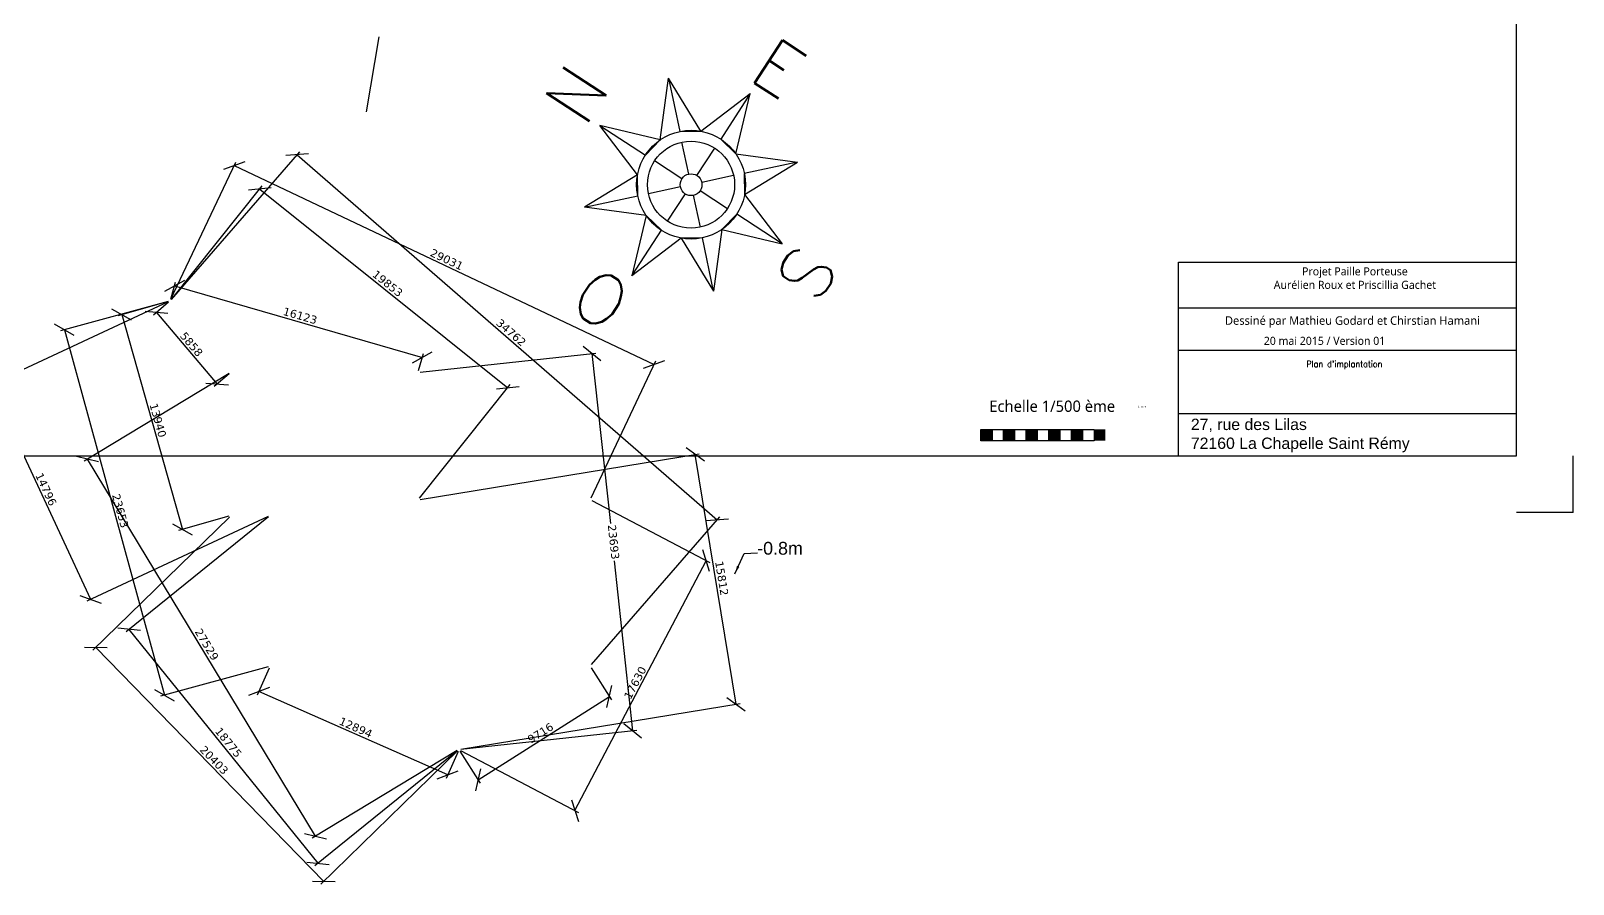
# Model space of a CAD drawing. Header units: millimetres. Extents: x -19637 to 128858, y 10959 to 139191.
# Drawn here: x 32498 to 128858, y 10959 to 64261 of the extents above; entities that cross this region are included whole.
import ezdxf

# ---------------------------------------------------------------- set-up
doc = ezdxf.new("R2010")
doc.units = ezdxf.units.MM
doc.linetypes.add('CACHE', pattern=[0.375, 0.25, -0.125])
doc.linetypes.add('PTS_EXT', pattern=[999999, 0, -999999])
doc.layers.get('Defpoints').update_dxf_attribs({"true_color": 0xffffff})
for name, color, linetype, lineweight, true_color in [('Cartouche_A3', 178, 'Continuous', 25, 0x000000), ('Terrain ... Altitudes', 178, 'Continuous', 25, 0x000000), ('Terrain ... plan cadastre ... Cote - Coordonnées implantation ... Borne G', 5, 'Continuous', 25, 0x0000ff), ('Terrain ... plan cadastre ... Cote - Coordonnées implantation ... Borne H', 203, 'Continuous', 25, 0xaa55ff)]:
    doc.layers.add(name, color=color, linetype=linetype, lineweight=lineweight, true_color=true_color)
for name, color, linetype, true_color in [('rosace', 178, 'Continuous', 0x000000), ('Terrain ... Géomètre ... BORNAGE_COTATION', 1, 'CACHE', 0xff0000), ('Terrain ... Géomètre ... CADASTRE_LIMITE', 252, 'Continuous', 0x848484)]:
    doc.layers.add(name, color=color, linetype=linetype, true_color=true_color)
doc.styles.add('QCADDimTextStyle', font='')
doc.styles.add('textstyle12', font='')
doc.styles.add('textstyle13', font='')
doc.styles.add('textstyle14', font='')
doc.styles.add('textstyle15', font='')
doc.styles.add('textstyle48', font='')
doc.styles.add('textstyle51', font='')
doc.styles.add('textstyle52', font='standard')
doc.styles.add('textstyle53', font='standard')
doc.styles.add('textstyle54', font='')
doc.styles.add('textstyle55', font='standard')
doc.styles.add('textstyle56', font='')
doc.styles.add('textstyle57', font='standard')
doc.styles.get('QCADDimTextStyle').set_extended_font_data('DejaVu Sans')
doc.styles.get('textstyle12').set_extended_font_data('simplex')
doc.styles.get('textstyle13').set_extended_font_data('simplex')
doc.styles.get('textstyle14').set_extended_font_data('simplex')
doc.styles.get('textstyle15').set_extended_font_data('simplex')
doc.styles.get('textstyle48').set_extended_font_data('Liberation Sans')
doc.styles.get('textstyle51').set_extended_font_data('Arial')
doc.styles.get('textstyle54').set_extended_font_data('Arial')
doc.styles.get('textstyle56').set_extended_font_data('Arial')
doc.dimstyles.new('QCADDimStyle', dxfattribs={"dimtxt": 500, "dimasz": 500, "dimexe": 250, "dimexo": 125, "dimgap": 125, "dimtad": 1, "dimtoh": 1, "dimdec": 4, "dimzin": 0, "dimdsep": 46, "dimtxsty": 'QCADDimTextStyle', "dimcen": 0.09, "dimadec": 0, "dimazin": 0, "dimtfac": 1, "dimtdec": 4, "dimtofl": 0, "dimtmove": 0, "dimatfit": 3, "dimfxl": 1, "dimtolj": 1, "dimtzin": 0, "dimarcsym": 0})

# ---------------------------------------------------------------- blocks, each defined once
blk = doc.blocks.new('*D2')
at = {"layer": 'Defpoints', "color": 0}
for p in [(47442, 24575), (46745, 22995), (59239, 19369)]:
    blk.add_point(p, dxfattribs=at)
at = {"layer": 'Terrain ... plan cadastre ... Cote - Coordonnées implantation ... Borne H', "color": 0, "lineweight": -2}
for p, q in [((47392, 24461), (46644, 22766)), ((47404, 23251), (46086, 22740)), ((58542, 17789), (46745, 22995)), ((59188, 19255), (58441, 17561)), ((57882, 17534), (59201, 18045))]:
    blk.add_line(p, q, dxfattribs=at)
at = {"layer": 'Terrain ... plan cadastre ... Cote - Coordonnées implantation ... Borne H', "color": 0, "insert": (52798, 20744), "char_height": 500, "attachment_point": 5, "rotation": 336.18939, "style": 'QCADDimTextStyle'}
blk.add_mtext('\\A1;12894', dxfattribs=at)
blk = doc.blocks.new('*D3')
at = {"layer": 'Defpoints', "color": 0}
for p in [(67442, 24575), (68646, 22679), (59239, 19369)]:
    blk.add_point(p, dxfattribs=at)
at = {"layer": 'Terrain ... plan cadastre ... Cote - Coordonnées implantation ... Borne H', "color": 0, "lineweight": -2}
for p, q in [((67509, 24470), (68780, 22468)), ((68492, 21989), (68800, 23369)), ((60442, 17473), (68646, 22679)), ((59306, 19264), (60576, 17262)), ((60596, 18163), (60288, 16783))]:
    blk.add_line(p, q, dxfattribs=at)
at = {"layer": 'Terrain ... plan cadastre ... Cote - Coordonnées implantation ... Borne H', "color": 0, "insert": (64338, 20401), "char_height": 500, "attachment_point": 5, "rotation": 32.39839, "style": 'QCADDimTextStyle'}
blk.add_mtext('\\A1;9716', dxfattribs=at)
blk = doc.blocks.new('*D4')
at = {"layer": 'Defpoints', "color": 0}
for p in [(67442, 34975), (74697, 31162), (59239, 19369)]:
    blk.add_point(p, dxfattribs=at)
at = {"layer": 'Terrain ... plan cadastre ... Cote - Coordonnées implantation ... Borne H', "color": 0, "lineweight": -2}
for p, q in [((67553, 34917), (74918, 31045)), ((74907, 30486), (74487, 31837)), ((66494, 15556), (74697, 31162)), ((59350, 19311), (66715, 15440)), ((66284, 16231), (66704, 14881))]:
    blk.add_line(p, q, dxfattribs=at)
at = {"layer": 'Terrain ... plan cadastre ... Cote - Coordonnées implantation ... Borne H', "color": 0, "insert": (70255, 23538), "char_height": 500, "attachment_point": 5, "rotation": 62.27151, "style": 'QCADDimTextStyle'}
blk.add_mtext('\\A1;17630', dxfattribs=at)
blk = doc.blocks.new('*D5')
at = {"layer": 'Defpoints', "color": 0}
for p in [(47442, 33975), (38645, 26870), (59239, 19369)]:
    blk.add_point(p, dxfattribs=at)
at = {"layer": 'Terrain ... plan cadastre ... Cote - Coordonnées implantation ... Borne H', "color": 0, "lineweight": -2}
for p, q in [((47345, 33897), (38451, 26713)), ((39348, 26795), (37942, 26945)), ((50442, 12264), (38645, 26870)), ((59142, 19291), (50248, 12107)), ((49739, 12339), (51145, 12189))]:
    blk.add_line(p, q, dxfattribs=at)
at = {"layer": 'Terrain ... plan cadastre ... Cote - Coordonnées implantation ... Borne H', "color": 0, "insert": (44843, 19808), "char_height": 500, "attachment_point": 5, "rotation": 308.92764, "style": 'QCADDimTextStyle'}
blk.add_mtext('\\A1;18775', dxfattribs=at)
blk = doc.blocks.new('*D6')
at = {"layer": 'Defpoints', "color": 0}
for p in [(44992, 33975), (36549, 25739), (59239, 19369)]:
    blk.add_point(p, dxfattribs=at)
at = {"layer": 'Terrain ... plan cadastre ... Cote - Coordonnées implantation ... Borne H', "color": 0, "lineweight": -2}
for p, q in [((44902, 33888), (36370, 25565)), ((37256, 25731), (35842, 25748)), ((50796, 11134), (36549, 25739)), ((59149, 19282), (50617, 10959)), ((50089, 11143), (51503, 11125))]:
    blk.add_line(p, q, dxfattribs=at)
at = {"layer": 'Terrain ... plan cadastre ... Cote - Coordonnées implantation ... Borne H', "color": 0, "insert": (43948, 18705), "char_height": 500, "attachment_point": 5, "rotation": 314.28764, "style": 'QCADDimTextStyle'}
blk.add_mtext('\\A1;20403', dxfattribs=at)
blk = doc.blocks.new('*D7')
at = {"layer": 'Defpoints', "color": 0}
for p in [(44992, 42925), (36036, 37508), (59239, 19369)]:
    blk.add_point(p, dxfattribs=at)
at = {"layer": 'Terrain ... plan cadastre ... Cote - Coordonnées implantation ... Borne H', "color": 0, "lineweight": -2}
for p, q in [((44885, 42860), (35822, 37379)), ((36722, 37339), (35349, 37677)), ((50283, 13952), (36036, 37508)), ((59132, 19305), (50069, 13823)), ((49596, 14122), (50969, 13783))]:
    blk.add_line(p, q, dxfattribs=at)
at = {"layer": 'Terrain ... plan cadastre ... Cote - Coordonnées implantation ... Borne H', "color": 0, "insert": (43488, 25929), "char_height": 500, "attachment_point": 5, "rotation": 301.16637, "style": 'QCADDimTextStyle'}
blk.add_mtext('\\A1;27529', dxfattribs=at)
blk = doc.blocks.new('*D8')
at = {"layer": 'Defpoints', "color": 0}
for p in [(74012, 37802), (56692, 34975), (59239, 19369)]:
    blk.add_point(p, dxfattribs=at)
at = {"layer": 'Terrain ... plan cadastre ... Cote - Coordonnées implantation ... Borne H', "color": 0, "lineweight": -2}
for p, q in [((56815, 34995), (74259, 37842)), ((74586, 37389), (73438, 38215)), ((76559, 22196), (74012, 37802)), ((59362, 19390), (76806, 22236)), ((75985, 22609), (77133, 21783))]:
    blk.add_line(p, q, dxfattribs=at)
at = {"layer": 'Terrain ... plan cadastre ... Cote - Coordonnées implantation ... Borne H', "color": 0, "insert": (75665, 30061), "char_height": 500, "attachment_point": 5, "rotation": 279.26927, "style": 'QCADDimTextStyle'}
blk.add_mtext('\\A1;15812', dxfattribs=at)
blk = doc.blocks.new('*D9')
at = {"layer": 'Defpoints', "color": 0}
for p in [(67557, 44100), (56692, 42925), (59239, 19369)]:
    blk.add_point(p, dxfattribs=at)
at = {"layer": 'Terrain ... plan cadastre ... Cote - Coordonnées implantation ... Borne H', "color": 0, "lineweight": -2}
for p, q in [((68108, 43656), (67006, 44543)), ((56816, 42938), (67805, 44127)), ((67557, 44100), (68705, 33479)), ((70104, 20544), (68955, 31165)), ((59363, 19383), (70352, 20571)), ((69553, 20987), (70655, 20101))]:
    blk.add_line(p, q, dxfattribs=at)
at = {"layer": 'Terrain ... plan cadastre ... Cote - Coordonnées implantation ... Borne H', "color": 0, "insert": (68905, 32330), "char_height": 500, "attachment_point": 5, "rotation": 276.17108, "style": 'QCADDimTextStyle'}
blk.add_mtext('\\A1;23693', dxfattribs=at)
blk = doc.blocks.new('*D10')
at = {"layer": 'Defpoints', "color": 0}
for p in [(41199, 47389), (44992, 42925), (44137, 42199)]:
    blk.add_point(p, dxfattribs=at)
at = {"layer": 'Terrain ... plan cadastre ... Cote - Coordonnées implantation ... Borne G', "color": 0, "lineweight": -2}
for p, q in [((41104, 47308), (40154, 46501)), ((41049, 46606), (39640, 46721)), ((40344, 46663), (44137, 42199)), ((44897, 42844), (43947, 42037)), ((43433, 42256), (44842, 42142))]:
    blk.add_line(p, q, dxfattribs=at)
at = {"layer": 'Terrain ... plan cadastre ... Cote - Coordonnées implantation ... Borne G', "color": 0, "insert": (42534, 44680), "char_height": 500, "attachment_point": 5, "rotation": 310.35256, "style": 'QCADDimTextStyle'}
blk.add_mtext('\\A1;5858', dxfattribs=at)
blk = doc.blocks.new('*D11')
at = {"layer": 'Defpoints', "color": 0}
for p in [(41199, 47389), (56962, 43862), (56692, 42925)]:
    blk.add_point(p, dxfattribs=at)
at = {"layer": 'Terrain ... plan cadastre ... Cote - Coordonnées implantation ... Borne G', "color": 0, "lineweight": -2}
for p, q in [((42088, 48668), (40850, 47984)), ((41234, 47509), (41538, 48566)), ((41469, 48326), (56962, 43862)), ((56343, 43520), (57581, 44204)), ((56727, 43045), (57031, 44102))]:
    blk.add_line(p, q, dxfattribs=at)
at = {"layer": 'Terrain ... plan cadastre ... Cote - Coordonnées implantation ... Borne G', "color": 0, "insert": (49322, 46463), "char_height": 500, "attachment_point": 5, "rotation": 343.92568, "style": 'QCADDimTextStyle'}
blk.add_mtext('\\A1;16123', dxfattribs=at)
blk = doc.blocks.new('*D12')
at = {"layer": 'Defpoints', "color": 0}
for p in [(41199, 47389), (44992, 33975), (41966, 33119)]:
    blk.add_point(p, dxfattribs=at)
at = {"layer": 'Terrain ... plan cadastre ... Cote - Coordonnées implantation ... Borne G', "color": 0, "lineweight": -2}
for p, q in [((41079, 47355), (37933, 46466)), ((38790, 46189), (37556, 46879)), ((38173, 46534), (41966, 33119)), ((44872, 33941), (41726, 33051)), ((41349, 33465), (42583, 32774))]:
    blk.add_line(p, q, dxfattribs=at)
at = {"layer": 'Terrain ... plan cadastre ... Cote - Coordonnées implantation ... Borne G', "color": 0, "insert": (40440, 39931), "char_height": 500, "attachment_point": 5, "rotation": 285.78891, "style": 'QCADDimTextStyle'}
blk.add_mtext('\\A1;13940', dxfattribs=at)
blk = doc.blocks.new('*D13')
at = {"layer": 'Defpoints', "color": 0}
for p in [(41199, 47389), (47442, 24575), (40840, 22768)]:
    blk.add_point(p, dxfattribs=at)
at = {"layer": 'Terrain ... plan cadastre ... Cote - Coordonnées implantation ... Borne G', "color": 0, "lineweight": -2}
for p, q in [((41078, 47356), (34356, 45517)), ((35211, 45232), (33982, 45933)), ((34597, 45583), (40840, 22768)), ((47321, 24542), (40599, 22702)), ((40226, 23119), (41454, 22418))]:
    blk.add_line(p, q, dxfattribs=at)
at = {"layer": 'Terrain ... plan cadastre ... Cote - Coordonnées implantation ... Borne G', "color": 0, "insert": (38089, 34277), "char_height": 500, "attachment_point": 5, "rotation": 285.30414, "style": 'QCADDimTextStyle'}
blk.add_mtext('\\A1;23653', dxfattribs=at)
blk = doc.blocks.new('*D14')
at = {"layer": 'Defpoints', "color": 0}
for p in [(41199, 47389), (62295, 41968), (56692, 34975)]:
    blk.add_point(p, dxfattribs=at)
at = {"layer": 'Terrain ... plan cadastre ... Cote - Coordonnées implantation ... Borne G', "color": 0, "lineweight": -2}
for p, q in [((41277, 47487), (46958, 54577)), ((47505, 54459), (46099, 54304)), ((46802, 54382), (62295, 41968)), ((56770, 35073), (62451, 42163)), ((61592, 41890), (62998, 42045))]:
    blk.add_line(p, q, dxfattribs=at)
at = {"layer": 'Terrain ... plan cadastre ... Cote - Coordonnées implantation ... Borne G', "color": 0, "insert": (54789, 48475), "char_height": 500, "attachment_point": 5, "rotation": 321.29542, "style": 'QCADDimTextStyle'}
blk.add_mtext('\\A1;19853', dxfattribs=at)
blk = doc.blocks.new('*D15')
at = {"layer": 'Defpoints', "color": 0}
for p in [(41199, 47389), (71440, 43427), (67442, 34975)]:
    blk.add_point(p, dxfattribs=at)
at = {"layer": 'Terrain ... plan cadastre ... Cote - Coordonnées implantation ... Borne G', "color": 0, "lineweight": -2}
for p, q in [((41252, 47502), (45304, 56067)), ((45863, 56079), (44531, 55603)), ((45197, 55841), (71440, 43427)), ((67495, 35088), (71547, 43653)), ((70774, 43188), (72106, 43665))]:
    blk.add_line(p, q, dxfattribs=at)
at = {"layer": 'Terrain ... plan cadastre ... Cote - Coordonnées implantation ... Borne G', "color": 0, "insert": (58483, 49981), "char_height": 500, "attachment_point": 5, "rotation": 334.68344, "style": 'QCADDimTextStyle'}
blk.add_mtext('\\A1;29031', dxfattribs=at)
blk = doc.blocks.new('*D16')
at = {"layer": 'Defpoints', "color": 0}
for p in [(41199, 47389), (75375, 33725), (67442, 24593)]:
    blk.add_point(p, dxfattribs=at)
at = {"layer": 'Terrain ... plan cadastre ... Cote - Coordonnées implantation ... Borne G', "color": 0, "lineweight": -2}
for p, q in [((41281, 47484), (49296, 56710)), ((49837, 56571), (48426, 56472)), ((49132, 56522), (75375, 33725)), ((67524, 24687), (75539, 33914)), ((74669, 33675), (76080, 33775))]:
    blk.add_line(p, q, dxfattribs=at)
at = {"layer": 'Terrain ... plan cadastre ... Cote - Coordonnées implantation ... Borne G', "color": 0, "insert": (62505, 45413), "char_height": 500, "attachment_point": 5, "rotation": 319.02013, "style": 'QCADDimTextStyle'}
blk.add_mtext('\\A1;34762', dxfattribs=at)
blk = doc.blocks.new('*D17')
at = {"layer": 'Defpoints', "color": 0}
for p in [(41199, 47389), (47442, 33975), (36219, 28752)]:
    blk.add_point(p, dxfattribs=at)
at = {"layer": 'Terrain ... plan cadastre ... Cote - Coordonnées implantation ... Borne G', "color": 0, "lineweight": -2}
for p, q in [((41086, 47337), (29749, 42061)), ((30640, 41924), (29311, 42408)), ((29976, 42166), (36219, 28752)), ((47329, 33922), (35992, 28646)), ((35554, 28994), (36883, 28509))]:
    blk.add_line(p, q, dxfattribs=at)
at = {"layer": 'Terrain ... plan cadastre ... Cote - Coordonnées implantation ... Borne G', "color": 0, "insert": (33446, 35621), "char_height": 500, "attachment_point": 5, "rotation": 294.95741, "style": 'QCADDimTextStyle'}
blk.add_mtext('\\A1;14796', dxfattribs=at)
blk = doc.blocks.new('rosace')
at = {"layer": 'rosace', "linetype": 'Continuous'}
for p, q in [((-0.1301, 0.3142), (0, 0.68)), ((0, 0.68), (0, 0.34)), ((0.1301, 0.3142), (0, 0.68)), ((0, 0.68), (0, 0.68)), ((-0.3142, 0.1301), (-0.4809, 0.4809)), ((-0.4809, 0.4809), (-0.2404, 0.2404)), ((-0.1301, 0.3142), (-0.4809, 0.4809)), ((-0.4809, 0.4809), (-0.4809, 0.4809)), ((0.1301, 0.3142), (0.4808, 0.4809)), ((0.4808, 0.4809), (0.2404, 0.2404)), ((0.3141, 0.1301), (0.4808, 0.4809)), ((0.4808, 0.4809), (0.4808, 0.4809)), ((-0.2404, 0.2404), (-0.1301, 0.3142)), ((0, 0.34), (0.1301, 0.3142)), ((0, 0.068), (0, 0.272)), ((0.2404, 0.2404), (0.3141, 0.1301)), ((-0.3142, 0.1301), (-0.68, 0)), ((-0.34, 0), (-0.3142, 0.1301)), ((-0.0481, 0.0481), (-0.1924, 0.1924)), ((0.0481, 0.0481), (0.1923, 0.1924)), ((0.3141, 0.1301), (0.68, 0)), ((-0.3142, -0.1301), (-0.68, 0)), ((-0.68, 0), (-0.34, 0)), ((-0.68, 0), (-0.68, 0)), ((-0.068, 0), (-0.272, 0)), ((0.068, 0), (0.272, 0)), ((0.34, 0), (0.3141, -0.1301)), ((0.3141, -0.1301), (0.68, 0)), ((0.68, 0), (0.34, 0)), ((0.68, 0), (0.68, 0)), ((-0.0481, -0.0481), (-0.1924, -0.1923)), ((0, -0.068), (0, -0.272)), ((0.1923, -0.1923), (0.0481, -0.0481)), ((-0.3142, -0.1301), (-0.4809, -0.4808)), ((-0.2404, -0.2404), (-0.3142, -0.1301)), ((0.3141, -0.1301), (0.4808, -0.4808)), ((-0.4809, -0.4808), (-0.2404, -0.2404)), ((0.2404, -0.2404), (0.1301, -0.3141)), ((0.4808, -0.4808), (0.2404, -0.2404)), ((-0.1301, -0.3141), (-0.4809, -0.4808)), ((0, -0.34), (-0.1301, -0.3141)), ((-0.1301, -0.3141), (0, -0.68)), ((0.1301, -0.3141), (0, -0.68)), ((0, -0.68), (0, -0.34)), ((0.1301, -0.3141), (0.4808, -0.4808)), ((-0.4809, -0.4808), (-0.4809, -0.4808)), ((0.4808, -0.4808), (0.4808, -0.4808)), ((0, -0.68), (0, -0.68))]:
    blk.add_line(p, q, dxfattribs=at)
at = {"layer": 'rosace', "linetype": 'PTS_EXT'}
for p, q in [((0, 0.68), (-0.1301, 0.3142)), ((0.1301, 0.3142), (0, 0.68)), ((-0.1301, 0.3142), (-0.4809, 0.4809)), ((-0.4809, 0.4809), (-0.3142, 0.1301)), ((0.4808, 0.4809), (0.1301, 0.3142)), ((0.3141, 0.1301), (0.4808, 0.4809)), ((-0.3142, 0.1301), (-0.68, 0)), ((0.68, 0), (0.3141, 0.1301)), ((-0.68, 0), (-0.3142, -0.1301)), ((0.3141, -0.1301), (0.68, 0)), ((-0.3142, -0.1301), (-0.4809, -0.4808)), ((0.4808, -0.4808), (0.3141, -0.1301)), ((-0.4809, -0.4808), (-0.1301, -0.3141)), ((-0.1301, -0.3141), (0, -0.68)), ((0, -0.68), (0.1301, -0.3141)), ((0.1301, -0.3141), (0.4808, -0.4808))]:
    blk.add_line(p, q, dxfattribs=at)
at = {"layer": 'rosace', "linetype": 'Continuous'}
for radius in [0.34, 0.272, 0.068]:
    blk.add_circle((0, 0), radius, dxfattribs=at)
for s, rotation, style, p in [('N', 0, 'textstyle12', (-0.068, 0.748)), ('O', 90, 'textstyle15', (-0.748, -0.068)), ('E', 270, 'textstyle13', (0.748, 0.068)), ('S', 180, 'textstyle14', (0.068, -0.748))]:
    blk.add_text(s, height=0.32, rotation=rotation, dxfattribs=dict(at, style=style)).set_placement(p)

msp = doc.modelspace()

# ---------------------------------------------------------------- hatches: boundary and pattern name
at = {"layer": 'Cartouche_A3'}
for points in [[(91850.5, 39359.3), (92557.7, 39359.3), (92557.7, 38652.1), (91850.5, 38652.1)], [(93264.8, 39359.3), (93971.9, 39359.3), (93971.9, 38652.1), (93264.8, 38652.1)], [(94679, 39359.3), (95386.1, 39359.3), (95386.1, 38652.1), (94679, 38652.1)], [(96093.3, 39359.3), (96800.4, 39359.3), (96800.4, 38652.1), (96093.3, 38652.1)], [(97507.5, 39359.3), (98214.6, 39359.3), (98214.6, 38652.1), (97507.5, 38652.1)], [(98921.7, 39359.3), (99628.9, 39359.3), (99628.9, 38652.1), (98921.7, 38652.1)]]:
    msp.add_hatch(color=256, dxfattribs=at).paths.add_polyline_path(points, flags=0)

# ---------------------------------------------------------------- linework, layer by layer
at = {"layer": 'Cartouche_A3', "lineweight": -3}
for p, q in [((125322.2, 37719.6), (125322.2, 135655.6)), ((125322.2, 37719.6), (125322.2, 67548.9)), ((104204.1, 49816), (125322.2, 49816)), ((104204.1, 37719.6), (104204.1, 49816)), ((104204.1, 46958.8), (125322.2, 46958.8)), ((104204.1, 44319), (125322.2, 44319)), ((104204.1, 40359.4), (125322.2, 40359.4)), ((-16101.5, 37719.6), (125322.2, 37719.6)), ((104204.1, 37719.6), (125322.2, 37719.6)), ((128857.8, 34184), (128857.8, 37719.6)), ((128857.8, 34184), (125322.2, 34184))]:
    msp.add_line(p, q, dxfattribs=at)
at = {"layer": 'Cartouche_A3'}
for p, q in [((92557.7, 38652.1), (92557.7, 39359.3)), ((93264.8, 38652.1), (93264.8, 39359.3)), ((93971.9, 38652.1), (93971.9, 39359.3)), ((94679, 38652.1), (94679, 39359.3)), ((95386.1, 38652.1), (95386.1, 39359.3)), ((96093.3, 38652.1), (96093.3, 39359.3)), ((96800.4, 38652.1), (96800.4, 39359.3)), ((97507.5, 38652.1), (97507.5, 39359.3)), ((98214.6, 38652.1), (98214.6, 39359.3))]:
    msp.add_line(p, q, dxfattribs=at)
for points in [[(91850.5, 39359.3), (98921.7, 39359.3), (98921.7, 38652.1), (91850.5, 38652.1), (91850.5, 39359.3)], [(91850.5, 39359.3), (92557.7, 39359.3), (92557.7, 38652.1), (91850.5, 38652.1), (91850.5, 39359.3)]]:
    msp.add_lwpolyline(points, dxfattribs=at)
at = {"layer": 'Terrain ... Géomètre ... CADASTRE_LIMITE', "flags": 128}
msp.add_lwpolyline([(54232.8, 63885.3), (53447.8, 59196.7)], dxfattribs=at)

# ---------------------------------------------------------------- block references
at = {"layer": 'Terrain ... Géomètre ... BORNAGE_COTATION', "xscale": 10000, "yscale": 10000, "zscale": 10000, "rotation": 57}
msp.add_blockref('rosace', (73745.1, 54652.9), dxfattribs=at)

# ---------------------------------------------------------------- texts
at = {"layer": 'Cartouche_A3', "lineweight": -3}
for s, insert, char_height, attachment_point, style in [('\\fTrebuchet MS|b0|i0|c0|p0;\\H505.085;Projet Paille Porteuse\\PAurélien Roux et Priscillia Gachet', (115221.2, 49490.8), 707.119, 2, 'textstyle55'), ('\\fTrebuchet MS|b0|i0|c0|p0;Dessiné par Mathieu Godard et Chirstian Hamani', (107104.5, 46076.2), 530.339, 4, 'textstyle51'), ('\\fTrebuchet MS|b0|i0|c0|p0;\\H505.085;20 mai 2015 / Version 01', (109528.5, 44895.3), 707.119, 4, 'textstyle52'), ('\\fTrebuchet MS|b0|i0|c0|p0;Echelle 1/500 ème', (92376.6, 40808.5), 707.119, 4, 'textstyle53'), ('27, rue des Lilas\\P72160 La Chapelle Saint Rémy', (104973.5, 38983), 707.119, 4, 'textstyle54')]:
    msp.add_mtext(s, dxfattribs=dict(at, insert=insert, char_height=char_height, attachment_point=attachment_point, style=style))
at = {"layer": 'Cartouche_A3', "attachment_point": 2}
for s, insert, char_height, style in [("\\H400;Plan d'implantation", (114565.8, 43653.1), 700, 'textstyle57'), ('\\H107.143;1 mètre', (101927.4, 40837.7), 2121.357, 'textstyle56')]:
    msp.add_mtext(s, dxfattribs=dict(at, insert=insert, char_height=char_height, style=style))
at = {"layer": 'Terrain ... Altitudes', "insert": (80732.8, 31934.5), "char_height": 800, "attachment_point": 6, "style": 'textstyle48'}
msp.add_mtext('-0.8m', dxfattribs=at)

# ---------------------------------------------------------------- dimensions: what is measured, and where the dimension line sits
at = {"layer": 'Terrain ... plan cadastre ... Cote - Coordonnées implantation ... Borne G'}
for p2, distance, picture, middle in [((67442, 24592.8), 12096.6, '*D16', (62505.4, 45413.5)), ((67442, 34975), 9349.5, '*D15', (58482.8, 49981.2)), ((56692, 34975), 8960.4, '*D14', (54788.8, 48474.7)), ((56692, 42925), 974.7, '*D11', (49321.7, 46463.1)), ((47442, 33975), -12379.2, '*D17', (33445.7, 35621.1)), ((47442, 24575), -6844.9, '*D13', (38089, 34277)), ((44992, 33975), -3144.4, '*D12', (40439.6, 39931.2)), ((44992, 42925), -1121.3, '*D10', (42533.9, 44680.1))]:
    dim = msp.add_aligned_dim(p1=(41198.9, 47389.4), p2=p2, distance=distance, dimstyle='QCADDimStyle', override={"dimtxt": 500, "dimasz": 500, "dimexe": 250, "dimexo": 125, "dimgap": 125, "dimdec": 0, "dimzin": 8, "dimtsz": 500, "dimclrd": 0, "dimclre": 0, "dimclrt": 0, "dimazin": 2, "dimtmove": 2}, dxfattribs=at)
    dim.commit()
    dim.dimension.update_dxf_attribs({"geometry": picture, "text_midpoint": middle})
at = {"layer": 'Terrain ... plan cadastre ... Cote - Coordonnées implantation ... Borne H'}
dim = msp.add_linear_dim(base=(67556.7, 44099.8), p1=(59238.9, 19369.4), p2=(56692, 42925), angle=96.171076, dimstyle='QCADDimStyle', override={"dimtxt": 500, "dimasz": 500, "dimexe": 250, "dimexo": 125, "dimgap": 125, "dimdec": 0, "dimzin": 8, "dimtsz": 500, "dimclrd": 0, "dimclre": 0, "dimclrt": 0, "dimazin": 2, "dimtmove": 2}, dxfattribs=at)
dim.commit()
dim.dimension.update_dxf_attribs({"geometry": '*D9', "text_midpoint": (68904.7, 32330), "dimtype": 161})
for p2, distance, picture, middle in [((44992, 42925), 10467, '*D7', (43488.1, 25929.2)), ((56692, 34975), -17549.3, '*D8', (75664.9, 30060.9)), ((67442, 34975), -8196.2, '*D4', (70255.2, 23537.5)), ((44992, 33975), 11794.4, '*D6', (43947.7, 18705)), ((47442, 33975), 11308, '*D5', (44842.5, 19808.5)), ((47442, 24575), 1726.9, '*D2', (52798.5, 20744)), ((67442.5, 24575.2), -2245.8, '*D3', (64338.1, 20400.6))]:
    dim = msp.add_aligned_dim(p1=(59238.9, 19369.4), p2=p2, distance=distance, dimstyle='QCADDimStyle', override={"dimtxt": 500, "dimasz": 500, "dimexe": 250, "dimexo": 125, "dimgap": 125, "dimdec": 0, "dimzin": 8, "dimtsz": 500, "dimclrd": 0, "dimclre": 0, "dimclrt": 0, "dimazin": 2, "dimtmove": 2}, dxfattribs=at)
    dim.commit()
    dim.dimension.update_dxf_attribs({"geometry": picture, "text_midpoint": middle})

# ---------------------------------------------------------------- leaders
at = {"layer": 'Terrain ... Altitudes'}
msp.add_leader([(76482.9, 30351.4), (77054.5, 31609.3), (77890.2, 31659.7)], dimstyle='QCADDimStyle', dxfattribs=at)

doc.saveas('drawing.dxf')
